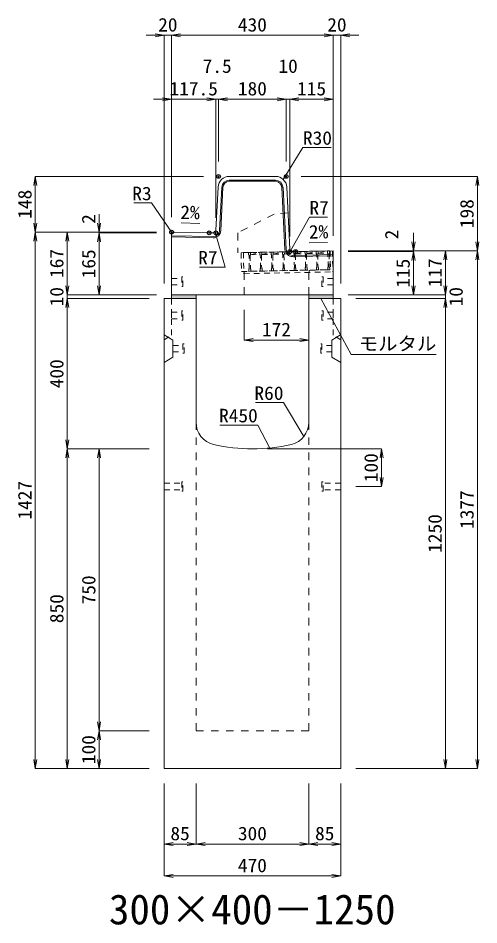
# Model space of a CAD drawing. Units: millimetres at full size. Extents: x -22536 to 51867, y -19720 to 38340.
# Drawn here: x 10776 to 12003, y 9434 to 11846 of the extents above; entities that cross this region are included whole.
import ezdxf
from ezdxf.enums import TextEntityAlignment as Align

# ---------------------------------------------------------------- set-up
doc = ezdxf.new("R2010")
doc.units = ezdxf.units.MM
doc.header["$LTSCALE"] = 20
doc.header["$PDMODE"] = 32
doc.header["$PDSIZE"] = 10
doc.linetypes.add('USER1', pattern=[2, 1, -1])
doc.linetypes.add('USER2', pattern=[1.35, 0.75, -0.6])
for name, color, linetype, lineweight in [('インサート', 3, 'USER2', 9), ('グレーチング', 7, 'USER2', 5), ('モルタル', 7, 'Continuous', 9), ('受枠', 3, 'USER2', 9), ('寸法線', 7, 'Continuous', 13), ('引出線', 4, 'Continuous', 13), ('本体', 2, 'Continuous', 13), ('目地', 132, 'Continuous', 5)]:
    doc.layers.add(name, color=color, linetype=linetype, lineweight=lineweight)
doc.layers.add('作業エリア', color=11, linetype='Continuous')
doc.layers.add('文字', color=7, linetype='Continuous')
doc.styles.add('ＭＳ 明朝', font='')
doc.styles.get('ＭＳ 明朝').set_extended_font_data('MS Mincho')

# ---------------------------------------------------------------- blocks, each defined once
blk = doc.blocks.new('open_arrow')
at = {"color": 0, "linetype": 'Continuous', "lineweight": -2}
blk.add_lwpolyline([(7.5, 1.25), (0, 0), (7.5, -1.25)], dxfattribs=at)

msp = doc.modelspace()

# ---------------------------------------------------------------- hatches: boundary and pattern name
at = {"layer": 'モルタル'}
for points in [[(11250, 11100), (11250, 11110), (11185, 11110), (11185, 11100)], [(11615, 11100), (11615, 11110), (11550, 11110), (11550, 11100)]]:
    msp.add_hatch(color=256, dxfattribs=at).paths.add_polyline_path(points)

# ---------------------------------------------------------------- linework, layer by layer
at = {"layer": 'インサート'}
for p, q in [((11185, 11153.5), (11212, 11153.5)), ((11185, 11153.5), (11185, 11136.5)), ((11215, 11157.5), (11212, 11157.5)), ((11212, 11157.5), (11212, 11132.5)), ((11215, 11132.5), (11215, 11157.5)), ((11585, 11157.5), (11588, 11157.5)), ((11585, 11132.5), (11585, 11157.5)), ((11588, 11157.5), (11588, 11132.5)), ((11615, 11153.5), (11588, 11153.5)), ((11615, 11153.5), (11615, 11136.5)), ((11185, 11136.5), (11212, 11136.5)), ((11212, 11132.5), (11215, 11132.5)), ((11588, 11132.5), (11585, 11132.5)), ((11615, 11136.5), (11588, 11136.5)), ((11185, 11063.5), (11212, 11063.5)), ((11185, 11063.5), (11185, 11046.5)), ((11215, 11067.5), (11212, 11067.5)), ((11212, 11067.5), (11212, 11042.5)), ((11215, 11042.5), (11215, 11067.5)), ((11585, 11067.5), (11588, 11067.5)), ((11585, 11042.5), (11585, 11067.5)), ((11588, 11067.5), (11588, 11042.5)), ((11615, 11063.5), (11588, 11063.5)), ((11615, 11063.5), (11615, 11046.5)), ((11185, 11046.5), (11212, 11046.5)), ((11212, 11042.5), (11215, 11042.5)), ((11588, 11042.5), (11585, 11042.5)), ((11615, 11046.5), (11588, 11046.5)), ((11218.2, 10979.5), (11215.2, 10979.5)), ((11215.2, 10979.5), (11215.2, 10954.5)), ((11218.2, 10954.5), (11218.2, 10979.5)), ((11581.8, 10979.5), (11584.8, 10979.5)), ((11581.8, 10954.5), (11581.8, 10979.5)), ((11584.8, 10979.5), (11584.8, 10954.5)), ((11188.2, 10975.5), (11215.2, 10975.5)), ((11188.2, 10975.5), (11188.2, 10958.5)), ((11188.2, 10958.5), (11215.2, 10958.5)), ((11215.2, 10954.5), (11218.2, 10954.5)), ((11584.8, 10954.5), (11581.8, 10954.5)), ((11611.8, 10975.5), (11584.8, 10975.5)), ((11611.8, 10958.5), (11584.8, 10958.5)), ((11611.8, 10975.5), (11611.8, 10958.5)), ((11165, 10608.5), (11212, 10608.5)), ((11165, 10608.5), (11165, 10591.5)), ((11165, 10591.5), (11212, 10591.5)), ((11215, 10612.5), (11212, 10612.5)), ((11212, 10612.5), (11212, 10587.5)), ((11215, 10587.5), (11215, 10612.5)), ((11588, 10612.5), (11585, 10612.5)), ((11585, 10612.5), (11585, 10587.5)), ((11588, 10587.5), (11588, 10612.5)), ((11635, 10608.5), (11588, 10608.5)), ((11635, 10591.5), (11588, 10591.5)), ((11635, 10591.5), (11635, 10608.5)), ((11212, 10587.5), (11215, 10587.5)), ((11585, 10587.5), (11588, 10587.5))]:
    msp.add_line(p, q, dxfattribs=at)
at = {"layer": 'グレーチング'}
for p, q in [((11389.92, 11222.5), (11604.88, 11226.8)), ((11395.04, 11216.6), (11419.92, 11223.1)), ((11425.04, 11217.2), (11449.91, 11223.7)), ((11455.03, 11217.8), (11479.91, 11224.3)), ((11455.03, 11217.8), (11480.03, 11218.3)), ((11485.03, 11218.4), (11509.9, 11224.9)), ((11485.03, 11218.4), (11510.02, 11218.9)), ((11515.02, 11219), (11539.89, 11225.5)), ((11515.02, 11219), (11540.01, 11219.5)), ((11545.01, 11219.6), (11569.89, 11226.1)), ((11545.01, 11219.6), (11570.01, 11220.1)), ((11575.01, 11220.2), (11599.88, 11226.7)), ((11575.01, 11220.2), (11600, 11220.7)), ((11395.04, 11216.6), (11420.04, 11217.1)), ((11425.04, 11217.2), (11450.03, 11217.7)), ((11390.92, 11172.51), (11605.88, 11176.81))]:
    msp.add_line(p, q, dxfattribs=at)
for points in [[(11389.92, 11222.5), (11394.92, 11222.6), (11395.04, 11216.6), (11394.06, 11215.58), (11394.78, 11179.59), (11395.8, 11178.61), (11395.92, 11172.61), (11390.92, 11172.51), (11390.8, 11178.51), (11391.78, 11179.53), (11391.06, 11215.52), (11390.04, 11216.5)], [(11419.92, 11223.1), (11424.92, 11223.2), (11425.04, 11217.2), (11424.06, 11216.18), (11424.78, 11180.19), (11425.8, 11179.21), (11425.92, 11173.21), (11420.92, 11173.11), (11420.8, 11179.11), (11421.78, 11180.13), (11421.06, 11216.12), (11420.04, 11217.1)], [(11449.91, 11223.7), (11454.91, 11223.8), (11455.03, 11217.8), (11454.05, 11216.78), (11454.77, 11180.79), (11455.79, 11179.81), (11455.91, 11173.81), (11450.91, 11173.71), (11450.79, 11179.71), (11451.77, 11180.73), (11451.05, 11216.72), (11450.03, 11217.7)], [(11479.91, 11224.3), (11484.91, 11224.4), (11485.03, 11218.4), (11484.05, 11217.38), (11484.77, 11181.39), (11485.79, 11180.41), (11485.91, 11174.41), (11480.91, 11174.31), (11480.79, 11180.31), (11481.77, 11181.33), (11481.05, 11217.32), (11480.03, 11218.3)], [(11509.9, 11224.9), (11514.9, 11225), (11515.02, 11219), (11514.04, 11217.98), (11514.76, 11181.99), (11515.78, 11181.01), (11515.9, 11175.01), (11510.9, 11174.91), (11510.78, 11180.91), (11511.76, 11181.93), (11511.04, 11217.92), (11510.02, 11218.9)], [(11539.89, 11225.5), (11544.89, 11225.6), (11545.01, 11219.6), (11544.03, 11218.58), (11544.75, 11182.59), (11545.77, 11181.61), (11545.89, 11175.61), (11540.89, 11175.51), (11540.77, 11181.51), (11541.75, 11182.53), (11541.03, 11218.52), (11540.01, 11219.5)], [(11569.89, 11226.1), (11574.89, 11226.2), (11575.01, 11220.2), (11574.03, 11219.18), (11574.75, 11183.19), (11575.77, 11182.21), (11575.89, 11176.21), (11570.89, 11176.11), (11570.77, 11182.11), (11571.75, 11183.13), (11571.03, 11219.12), (11570.01, 11220.1)], [(11599.88, 11226.7), (11604.88, 11226.8), (11605, 11220.8), (11604.02, 11219.78), (11604.74, 11183.79), (11605.76, 11182.81), (11605.88, 11176.81), (11600.88, 11176.71), (11600.76, 11182.71), (11601.74, 11183.73), (11601.02, 11219.72), (11600, 11220.7)]]:
    msp.add_lwpolyline(points, close=True, dxfattribs=at)
at = {"layer": 'モルタル'}
for points in [[(11185, 11110), (11250, 11110), (11250, 11100), (11185, 11100)], [(11550, 11110), (11615, 11110), (11615, 11100), (11550, 11100)]]:
    msp.add_lwpolyline(points, close=True, dxfattribs=at)
at = {"layer": '作業エリア'}
for p in [(11310, 11425), (11490, 11425), (11185, 11277), (11285, 11275), (11302.5, 11275), (11500, 11225), (11515, 11225)]:
    msp.add_point(p, dxfattribs=at)
at = {"layer": '受枠'}
for p, q in [((11369.93, 11222.1), (11612.88, 11226.96)), ((11369.93, 11222.1), (11370.93, 11172.11)), ((11375.93, 11222.22), (11377.05, 11166.23)), ((11606.88, 11226.84), (11607.88, 11176.85)), ((11612.88, 11226.96), (11614, 11170.97)), ((11370.93, 11172.11), (11607.88, 11176.85)), ((11377.05, 11166.23), (11614, 11170.97)), ((11550.89, 11175.71), (11551.01, 11169.71))]:
    msp.add_line(p, q, dxfattribs=at)
at = {"layer": '寸法線'}
for p, q in [((11233, 11800.58), (11117, 11800.58)), ((11165, 11140), (11165, 11800.58)), ((11185, 11800.58), (11615, 11800.58)), ((11185, 11317), (11185, 11800.58)), ((11185, 11317), (11185, 11800.58)), ((11567, 11800.58), (11683, 11800.58)), ((11615, 11267), (11615, 11800.58)), ((11615, 11267), (11615, 11800.58)), ((11635, 11140), (11635, 11800.58)), ((11137, 11630.58), (11302.5, 11630.58)), ((11185, 11317), (11185, 11630.58)), ((11254.5, 11630.58), (11358, 11630.58)), ((11302.5, 11315), (11302.5, 11630.58)), ((11302.5, 11315), (11302.5, 11630.58)), ((11310, 11465), (11310, 11630.58)), ((11310, 11630.58), (11490, 11630.58)), ((11310, 11465), (11310, 11630.58)), ((11442, 11630.58), (11548, 11630.58)), ((11490, 11465), (11490, 11630.58)), ((11490, 11465), (11490, 11630.58)), ((11500, 11265), (11500, 11630.58)), ((11500, 11630.58), (11615, 11630.58)), ((11500, 11265), (11500, 11630.58)), ((11615, 11267), (11615, 11630.58)), ((10822.06, 11425), (10822.06, 11277)), ((11270, 11425), (10822.06, 11425)), ((11530, 11425), (11998.78, 11425)), ((11998.78, 11425), (11998.78, 11227)), ((10992.06, 11325), (10992.06, 11227)), ((11145, 11277), (10822.06, 11277)), ((10822.06, 9850), (10822.06, 11277)), ((11145, 11277), (10822.06, 11277)), ((10907.06, 11277), (10907.06, 11110)), ((11145, 11277), (10907.06, 11277)), ((11145, 11277), (10992.06, 11277)), ((11145, 11275), (10992.06, 11275)), ((10992.06, 11275), (10992.06, 11110)), ((11145, 11275), (10992.06, 11275)), ((11828.78, 11275), (11828.78, 11177)), ((11655, 11227), (11828.78, 11227)), ((11655, 11227), (11913.78, 11227)), ((11655, 11227), (11998.78, 11227)), ((11655, 11227), (11998.78, 11227)), ((11655, 11225), (11828.78, 11225)), ((11655, 11225), (11828.78, 11225)), ((11828.78, 11225), (11828.78, 11110)), ((11913.78, 11227), (11913.78, 11110)), ((11998.78, 11227), (11998.78, 9850)), ((10907.06, 11158), (10907.06, 11052)), ((11913.78, 11158), (11913.78, 11052)), ((11145, 11110), (10907.06, 11110)), ((11145, 11110), (10907.06, 11110)), ((11125, 11100), (10907.06, 11100)), ((10907.06, 11100), (10907.06, 10700)), ((11125, 11100), (10907.06, 11100)), ((11145, 11110), (10992.06, 11110)), ((11655, 11110), (11828.78, 11110)), ((11655, 11110), (11913.78, 11110)), ((11655, 11110), (11913.78, 11110)), ((11675, 11100), (11913.78, 11100)), ((11675, 11100), (11913.78, 11100)), ((11913.78, 11100), (11913.78, 9850)), ((11378, 11070), (11378, 10989.77)), ((11378, 10989.77), (11550, 10989.77)), ((11125, 10700), (10907.06, 10700)), ((10907.06, 9850), (10907.06, 10700)), ((11125, 10700), (10907.06, 10700)), ((10992.06, 10700), (10992.06, 9950)), ((11125, 10700), (10992.06, 10700)), ((11440, 10700), (11743.78, 10700)), ((11743.78, 10700), (11743.78, 10600)), ((11675, 10600), (11743.78, 10600)), ((11125, 9950), (10992.06, 9950)), ((10992.06, 9950), (10992.06, 9850)), ((11125, 9950), (10992.06, 9950)), ((11125, 9850), (10822.06, 9850)), ((11125, 9850), (10907.06, 9850)), ((11125, 9850), (10992.06, 9850)), ((11675, 9850), (11913.78, 9850)), ((11675, 9850), (11998.78, 9850)), ((11165, 9810), (11165, 9648.84)), ((11165, 9810), (11165, 9563.84)), ((11250, 9810), (11250, 9648.84)), ((11250, 9810), (11250, 9648.84)), ((11550, 9810), (11550, 9648.84)), ((11550, 9810), (11550, 9648.84)), ((11635, 9810), (11635, 9648.84)), ((11635, 9810), (11635, 9563.84)), ((11165, 9648.84), (11250, 9648.84)), ((11250, 9648.84), (11550, 9648.84)), ((11550, 9648.84), (11635, 9648.84)), ((11165, 9563.84), (11635, 9563.84))]:
    msp.add_line(p, q, dxfattribs=at)
at = {"layer": '引出線'}
for points in [[(11482.14, 11416.74), (11534.6, 11502.07), (11609.27, 11502.07)], [(11185.9, 11276.08), (11131.83, 11354.5), (11084.11, 11354.5)], [(11501.83, 11226.93), (11551.86, 11316.53), (11599.79, 11316.53)], [(11259.18, 11300.18), (11210.44, 11301.15), (11259.18, 11300.18)], [(11300.67, 11276.93), (11327.18, 11183.56), (11259.25, 11183.56)], [(11550.86, 11248.59), (11599.57, 11249.56), (11550.83, 11248.59)], [(11582.5, 11100), (11663.13, 10950.97), (11889.05, 10950.97)], [(11537.07, 10733.32), (11482.66, 10823.21), (11407.98, 10823.21)], [(11446.44, 10702.4), (11414.22, 10763.55), (11313.21, 10763.55)]]:
    msp.add_lwpolyline(points, dxfattribs=at)
at = {"layer": '本体'}
for p, q in [((11338.54, 11425), (11461.46, 11425)), ((11302.83, 11281.65), (11308.57, 11396.5)), ((11499.67, 11231.65), (11491.43, 11396.5)), ((11185, 11110), (11185, 11273.94)), ((11188.06, 11276.94), (11285, 11275)), ((11285, 11275), (11295.84, 11275)), ((11515, 11225), (11506.66, 11225)), ((11615, 11227), (11515, 11225)), ((11615, 11110), (11615, 11227)), ((11165, 11100), (11165, 9850)), ((11165, 11100), (11250, 11100)), ((11185, 11110), (11615, 11110)), ((11250, 11100), (11250, 10770.53)), ((11550, 11100), (11635, 11100)), ((11550, 11100), (11550, 10770.53)), ((11635, 11100), (11635, 9850)), ((11165, 9850), (11635, 9850))]:
    msp.add_line(p, q, dxfattribs=at)
at = {"layer": '本体', "linetype": 'USER1'}
for p, q in [((11458, 11325), (11361, 11275)), ((11494.85, 11328), (11458, 11325)), ((11361, 11275), (11361, 11221.92)), ((11515, 11225), (11361, 11221.92)), ((11378, 11110), (11378, 11172.25)), ((11550, 11110), (11550, 11175.69))]:
    msp.add_line(p, q, dxfattribs=at)
at = {"layer": '本体', "linetype": 'USER2', "lineweight": 9}
for p, q in [((11185, 11003), (11185, 11100)), ((11615, 11003), (11615, 11100)), ((11165, 10990.5), (11185, 11003)), ((11635, 10990.5), (11615, 11003))]:
    msp.add_line(p, q, dxfattribs=at)
at = {"layer": '本体', "lineweight": 9}
for p, q in [((11165, 11004), (11188.2, 10989.5)), ((11634.58, 11003.74), (11611.8, 10989.5)), ((11188.2, 10989.5), (11188.2, 10944.5)), ((11611.8, 10989.5), (11611.8, 10944.5)), ((11188.2, 10944.5), (11165, 10930)), ((11611.8, 10944.5), (11635, 10930))]:
    msp.add_line(p, q, dxfattribs=at)
at = {"layer": '本体', "linetype": 'USER1', "lineweight": 15}
for p, q in [((11250, 10770.53), (11250, 9950)), ((11550, 10770.53), (11550, 9950)), ((11250, 9950), (11550, 9950))]:
    msp.add_line(p, q, dxfattribs=at)
at = {"layer": '本体'}
for centre, radius, start, end in [((11338.54, 11395), 30, 90, 177.13759), ((11461.46, 11395), 30, 2.86241, 90), ((11188, 11273.94), 3, 88.85424, 180), ((11295.84, 11282), 7, 270, 357.13759), ((11506.66, 11232), 7, 182.86241, 270), ((11310, 10770.53), 60, 180, 256.65764), ((11490, 10770.53), 60, 283.34236, 0), ((11400, 11150), 450, 256.65764, 283.34236)]:
    msp.add_arc(centre, radius, start, end, dxfattribs=at)
at = {"layer": '目地'}
for p, q in [((11338.54, 11415), (11461.46, 11415)), ((11338.54, 11412), (11461.46, 11412)), ((11312.81, 11280.94), (11318.56, 11396)), ((11315.81, 11280.79), (11321.56, 11395.85)), ((11478.44, 11395.85), (11486.69, 11230.84)), ((11481.44, 11396), (11489.69, 11230.99)), ((11185, 11267), (11295.49, 11264.79)), ((11185, 11264), (11295.43, 11261.79)), ((11507.01, 11214.84), (11615, 11217)), ((11507.07, 11211.84), (11615, 11214))]:
    msp.add_line(p, q, dxfattribs=at)
for centre, radius, start, end in [((11338.54, 11395), 20, 90, 177.13759), ((11338.54, 11395), 17, 90, 177.13759), ((11461.46, 11395), 20, 2.86241, 90), ((11461.46, 11395), 17, 2.86241, 90), ((11295.83, 11281.78), 20, 268.85424, 357.13759), ((11295.83, 11281.78), 17, 268.85424, 357.13759), ((11506.67, 11231.83), 20, 182.86241, 271.14576), ((11506.67, 11231.83), 17, 182.86241, 271.14576)]:
    msp.add_arc(centre, radius, start, end, dxfattribs=at)

# ---------------------------------------------------------------- block references
at = {"layer": '寸法線', "xscale": 3.2, "yscale": 3.2}
for p, rotation in [((11165, 11800.58), 180), ((11615, 11800.58), 180), ((11615, 11800.58), 180), ((11185, 11630.58), 180), ((11302.5, 11630.58), 180), ((11302.5, 11630.58), 180), ((11490, 11630.58), 180), ((11490, 11630.58), 180), ((11615, 11630.58), 180), ((10822.06, 11425), 270), ((11998.78, 11425), 270), ((10822.06, 11277), 90), ((10992.06, 11277), 90), ((10822.06, 11277), 270), ((10907.06, 11277), 270), ((10992.06, 11275), 270), ((10992.06, 11275), 270), ((11828.78, 11227), 90), ((11998.78, 11227), 90), ((11828.78, 11225), 270), ((11828.78, 11225), 270), ((11913.78, 11227), 270), ((11998.78, 11227), 270), ((10907.06, 11110), 90), ((10907.06, 11110), 90), ((10992.06, 11110), 90), ((11828.78, 11110), 90), ((11913.78, 11110), 90), ((11913.78, 11110), 90), ((10907.06, 11100), 270), ((10907.06, 11100), 270), ((11913.78, 11100), 270), ((11913.78, 11100), 270), ((11550, 10989.77), 180), ((10907.06, 10700), 90), ((10907.06, 10700), 270), ((10992.06, 10700), 270), ((11743.78, 10700), 270), ((11743.78, 10600), 90), ((10992.06, 9950), 90), ((10992.06, 9950), 270), ((10822.06, 9850), 90), ((10907.06, 9850), 90), ((10992.06, 9850), 90), ((11913.78, 9850), 90), ((11998.78, 9850), 90), ((11250, 9648.84), 180), ((11550, 9648.84), 180), ((11635, 9648.84), 180), ((11635, 9563.84), 180)]:
    msp.add_blockref('open_arrow', p, dxfattribs=dict(at, rotation=rotation))
for p in [(11185, 11800.58), (11185, 11800.58), (11635, 11800.58), (11310, 11630.58), (11310, 11630.58), (11500, 11630.58), (11500, 11630.58), (11378, 10989.77), (11165, 9648.84), (11250, 9648.84), (11550, 9648.84), (11165, 9563.84)]:
    msp.add_blockref('open_arrow', p, dxfattribs=at)
at = {"layer": '引出線', "xscale": 0.0533, "yscale": 0.0533}
for p, rotation in [((11482.14, 11416.74), 58.4), ((11259.18, 11300.18), 178.9), ((11185.9, 11276.08), 124.6), ((11300.67, 11276.93), 285.9), ((11550.86, 11248.59), 1.1), ((11501.83, 11226.93), 60.8), ((11582.5, 11100), 298.4), ((11537.07, 10733.32), 121.2), ((11446.44, 10702.4), 117.8)]:
    msp.add_blockref('open_arrow', p, dxfattribs=dict(at, rotation=rotation))

# ---------------------------------------------------------------- texts
at = {"layer": '寸法線', "style": 'ＭＳ 明朝', "width": 1.05}
for s, p in [('20', (11175, 11828.58)), ('430', (11400, 11828.58)), ('20', (11625, 11828.58)), ('7.5', (11306.25, 11718.58)), ('10', (11495, 11718.58)), ('117.5', (11243.75, 11658.58)), ('180', (11400, 11658.58)), ('115', (11557.5, 11658.58)), ('172', (11464, 11017.77)), ('85', (11207.5, 9676.84)), ('300', (11400, 9676.84)), ('85', (11592.5, 9676.84)), ('470', (11400, 9591.84))]:
    msp.add_text(s, height=36.03, dxfattribs=at).set_placement(p, align=Align.MIDDLE_CENTER)
for s, p in [('148', (10794.06, 11351)), ('198', (11970.78, 11326)), ('2', (10964.06, 11311.82)), ('2', (11770.78, 11270.34)), ('167', (10879.06, 11193.5)), ('165', (10964.06, 11192.5)), ('115', (11800.78, 11167.5)), ('117', (11885.78, 11168.5)), ('10', (10879.06, 11105)), ('10', (11941.78, 11105)), ('400', (10879.06, 10900)), ('100', (11715.78, 10650)), ('1427', (10794.06, 10563.5)), ('1377', (11970.78, 10538.5)), ('1250', (11885.78, 10475)), ('750', (10964.06, 10325)), ('850', (10879.06, 10275)), ('100', (10964.06, 9900))]:
    msp.add_text(s, height=36.03, rotation=90, dxfattribs=at).set_placement(p, align=Align.MIDDLE_CENTER)
at = {"layer": '引出線', "style": 'ＭＳ 明朝', "width": 1.05}
for s, p in [('R30', (11534.6, 11545.27)), ('R7', (11551.86, 11359.73)), ('モルタル', (11683.13, 10998.08))]:
    msp.add_text(s, height=36.03, dxfattribs=at).set_placement(p, align=Align.TOP_LEFT)
for s, p in [('R3', (11131.83, 11397.7)), ('R7', (11307.18, 11226.76)), ('R60', (11482.66, 10866.41)), ('R450', (11414.22, 10806.75))]:
    msp.add_text(s, height=36.03, dxfattribs=at).set_placement(p, align=Align.TOP_RIGHT)
msp.add_text('2%', height=36.03, rotation=358.854, dxfattribs=at).set_placement((11260.12, 11347.07), align=Align.TOP_RIGHT)
msp.add_text('2%', height=36.03, rotation=1.146, dxfattribs=at).set_placement((11549.89, 11295.48), align=Align.TOP_LEFT)
at = {"layer": '文字', "style": 'ＭＳ 明朝'}
msp.add_text('300×400－1250', height=80.06, dxfattribs=at).set_placement((11399.52, 9475.03), align=Align.MIDDLE_CENTER)

doc.saveas('drawing.dxf')
